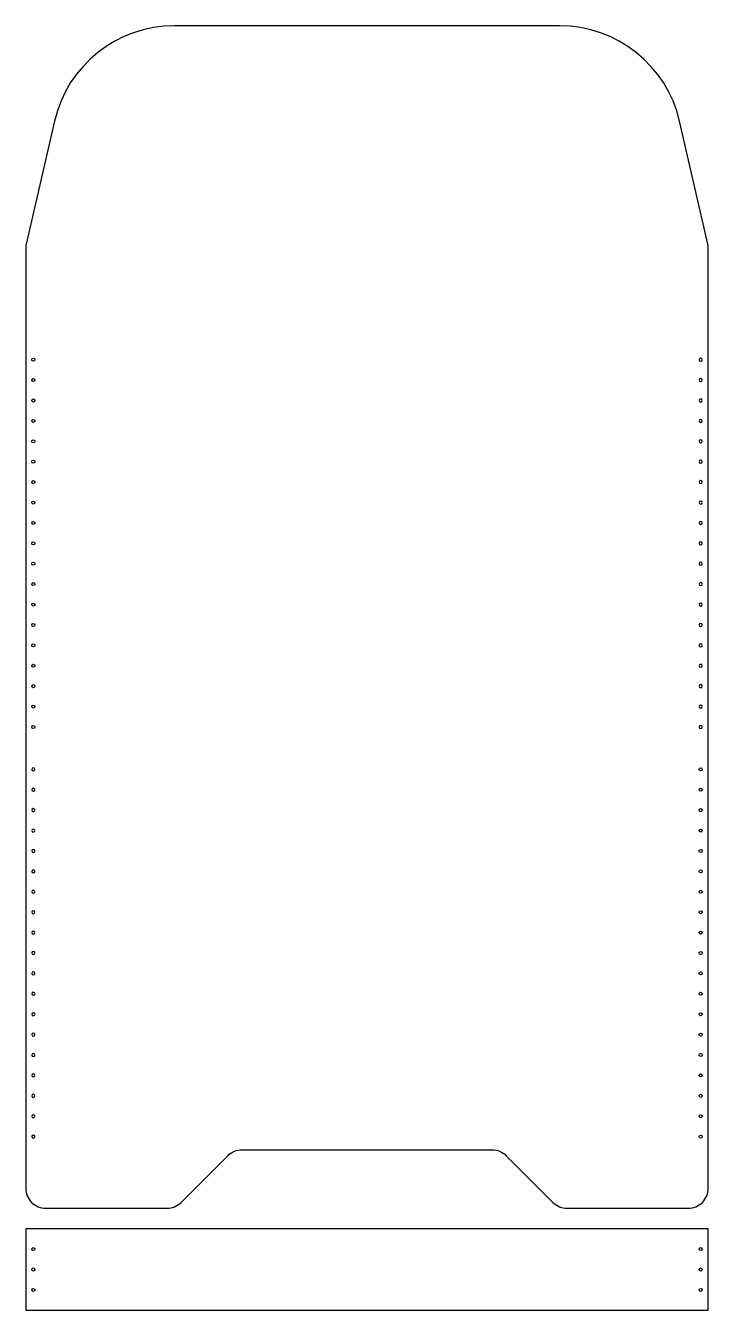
# Model space of a CAD drawing. Header units: millimetres. Extents: x 591 to 929, y 3434 to 4070.
import ezdxf

# ---------------------------------------------------------------- set-up
doc = ezdxf.new("R2010")
doc.units = ezdxf.units.MM

# ---------------------------------------------------------------- blocks, each defined once
blk = doc.blocks.new('*U17')
blk.add_circle((0, -0.75), 0.75)
blk = doc.blocks.new('*U18')
at = {"color": 0, "linetype": 'ByBlock', "lineweight": -2, "transparency": 16777216, "rotation": 90}
for p in [(594.09, 3904.71), (594.09, 3894.6), (594.09, 3884.49), (594.09, 3874.38), (594.09, 3864.27), (594.09, 3854.15), (594.09, 3844.04), (594.09, 3833.93), (594.09, 3823.82), (594.09, 3813.71), (594.09, 3803.6), (594.09, 3793.49), (594.09, 3783.38), (594.09, 3773.27), (594.09, 3763.15), (594.09, 3753.04), (594.09, 3742.93), (594.09, 3732.82), (594.09, 3722.71)]:
    blk.add_blockref('*U17', p, dxfattribs=at)
blk = doc.blocks.new('*U19')
blk.add_circle((0, -0.75), 0.75)
blk = doc.blocks.new('*U20')
at = {"color": 0, "linetype": 'ByBlock', "lineweight": -2, "transparency": 16777216, "rotation": 90}
for p in [(594.09, 3904.71), (594.09, 3894.6), (594.09, 3884.49), (594.09, 3874.38), (594.09, 3864.27), (594.09, 3854.15), (594.09, 3844.04), (594.09, 3833.93), (594.09, 3823.82), (594.09, 3813.71), (594.09, 3803.6), (594.09, 3793.49), (594.09, 3783.38), (594.09, 3773.27), (594.09, 3763.15), (594.09, 3753.04), (594.09, 3742.93), (594.09, 3732.82), (594.09, 3722.71)]:
    blk.add_blockref('*U19', p, dxfattribs=at)
blk = doc.blocks.new('*U21')
blk.add_circle((0, -0.75), 0.75)
blk = doc.blocks.new('*U22')
at = {"color": 0, "linetype": 'ByBlock', "lineweight": -2, "transparency": 16777216, "rotation": 90}
for p in [(594.09, 3904.71), (594.09, 3894.6), (594.09, 3884.49), (594.09, 3874.38), (594.09, 3864.27), (594.09, 3854.15), (594.09, 3844.04), (594.09, 3833.93), (594.09, 3823.82), (594.09, 3813.71), (594.09, 3803.6), (594.09, 3793.49), (594.09, 3783.38), (594.09, 3773.27), (594.09, 3763.15), (594.09, 3753.04), (594.09, 3742.93), (594.09, 3732.82), (594.09, 3722.71)]:
    blk.add_blockref('*U21', p, dxfattribs=at)
blk = doc.blocks.new('*U23')
blk.add_circle((0, -0.75), 0.75)
blk = doc.blocks.new('*U24')
at = {"color": 0, "linetype": 'ByBlock', "lineweight": -2, "transparency": 16777216, "rotation": 90}
for p in [(594.09, 3904.71), (594.09, 3894.6), (594.09, 3884.49), (594.09, 3874.38), (594.09, 3864.27), (594.09, 3854.15), (594.09, 3844.04), (594.09, 3833.93), (594.09, 3823.82), (594.09, 3813.71), (594.09, 3803.6), (594.09, 3793.49), (594.09, 3783.38), (594.09, 3773.27), (594.09, 3763.15), (594.09, 3753.04), (594.09, 3742.93), (594.09, 3732.82), (594.09, 3722.71)]:
    blk.add_blockref('*U23', p, dxfattribs=at)

msp = doc.modelspace()

# ---------------------------------------------------------------- linework, layer by layer
msp.add_lwpolyline([(914.84, 4022.93, 0.349216), (855.4, 4070.21), (664.77, 4070.21, 0.349216), (605.34, 4022.93), (591.09, 3961.21), (591.09, 3494.21, 0.414214), (601.09, 3484.21), (660.94, 3484.21, 0.198912), (668.02, 3487.14), (691.16, 3510.28, -0.198912), (698.23, 3513.21), (821.94, 3513.21, -0.198912), (829.02, 3510.28), (852.16, 3487.14, 0.198912), (859.23, 3484.21), (919.09, 3484.21, 0.414214), (929.09, 3494.21), (929.09, 3961.21)], format="xyb", close=True)
msp.add_lwpolyline([(929.09, 3433.65), (929.09, 3474.1), (591.09, 3474.1), (591.09, 3433.65)], close=True)
for centre in [(594.84, 3463.99), (925.34, 3463.99), (594.84, 3453.88), (925.34, 3453.88), (594.84, 3443.77), (925.34, 3443.77)]:
    msp.add_circle(centre, 0.75)

# ---------------------------------------------------------------- block references
msp.add_blockref('*U18', (0, 0))
at = {"xscale": -1}
msp.add_blockref('*U20', (1520.17, 0), dxfattribs=at)
at = {"xscale": -1, "rotation": 180}
msp.add_blockref('*U22', (0, 7424.42), dxfattribs=at)
at = {"rotation": 180}
msp.add_blockref('*U24', (1520.17, 7424.42), dxfattribs=at)

doc.saveas('drawing.dxf')
